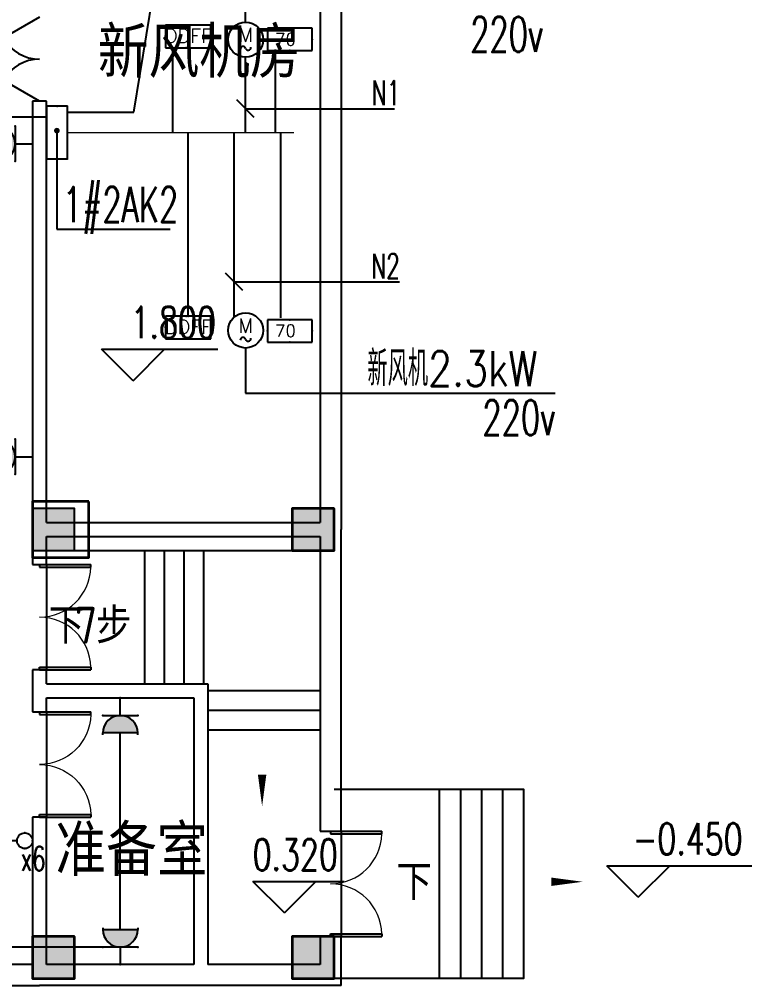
# Model space of a CAD drawing. Extents: x 0 to 302064749, y -59725395 to 1524223.
# Drawn here: x 2091040 to 2101485, y 1451574 to 1465342 of the extents above; entities that cross this region are included whole.
import ezdxf
from ezdxf.enums import TextEntityAlignment as Align

# ---------------------------------------------------------------- set-up
doc = ezdxf.new("R2010")
doc.units = 0
doc.header["$LTSCALE"] = 1000
for name, color, linetype in [('0-底图', 7, 'Continuous'), ('COLU', 7, 'Continuous'), ('COLU_HATCH', 251, 'Continuous'), ('DIM-动力', 3, 'Continuous'), ('DIM-照明', 3, 'Continuous'), ('DIM-箱柜', 7, 'Continuous'), ('DIM_ELEV', 3, 'Continuous'), ('DIM_SYMB', 3, 'Continuous'), ('DOOR_FIRE', 4, 'Continuous'), ('EQUIP-动力', 3, 'Continuous'), ('EQUIP-插座', 3, 'Continuous'), ('EQUIP-消防', 3, 'Continuous'), ('EQUIP-照明', 3, 'Continuous'), ('EQUIP-箱柜', 3, 'Continuous'), ('PUB_TEXT', 7, 'Continuous'), ('STAIR', 2, 'Continuous'), ('TEL_TEXT', 7, 'Continuous'), ('TEXT', 7, 'Continuous'), ('WALL', 2, 'Continuous'), ('WINDOW', 4, 'Continuous'), ('WIRE-照明', 6, 'Continuous'), ('公用-符号', 3, 'Continuous'), ('公用-说明', 7, 'Continuous')]:
    doc.layers.add(name, color=color, linetype=linetype)
doc.layers.add('砼柱', color=2, linetype='Continuous', lineweight=35)
doc.styles.add('_TCH_DIM', font='SIMPLEX', dxfattribs={"width": 0.8, "height": 5, "bigfont": 'HZTXT'})
doc.styles.add('_TEL_DIM', font='simplex.shx', dxfattribs={"width": 0.8, "height": 3.5, "bigfont": 'gbcbig.shx'})
doc.styles.get("Standard").update_dxf_attribs({"font": 'geniso.shx', "bigfont": 'hztxt.shx'})

# ---------------------------------------------------------------- blocks, each defined once
blk = doc.blocks.new('$equip$00002928')
for p, q in [((-0.75, 0.6), (-0.75, 0)), ((0.75, 0.6), (-0.75, 0.6)), ((0.75, 0), (0.75, 0.6)), ((-0.75, 0), (0.75, 0))]:
    blk.add_line(p, q)
at = {"const_width": 0.04}
blk.add_lwpolyline([(-0.75, 0.6), (-0.75, 0), (0.75, 0), (0.75, 0.6), (-0.75, 0.6), (-0.75, 0)], dxfattribs=at)
for p in [(0, 0.6), (-0.75, 0.3), (0.75, 0.3), (0, 0)]:
    blk.add_point(p)
at = {"color": 7, "style": '_TEL_DIM', "flags": 1}
for tag in ['A', 'REMARK']:
    blk.add_attdef(tag, text='', height=0.00002, dxfattribs=at).set_placement((0, 0), align=Align.MIDDLE_CENTER)
blk = doc.blocks.new('$equip$00002672')
for p, q in [((0.222, 0.889), (-0.222, 0.889)), ((0, 0.444), (0, 0.889))]:
    blk.add_line(p, q)
blk.add_circle((0, 0.222), 0.222)
for p in [(0, 0.889), (-0.222, 0.222), (0, 0), (0.222, 0.222)]:
    blk.add_point(p)
at = {"color": 7, "style": '_TEL_DIM', "flags": 1}
for tag in ['A', 'REMARK']:
    blk.add_attdef(tag, text='', height=0.00002, dxfattribs=at).set_placement((0, 0), align=Align.MIDDLE_CENTER)
blk = doc.blocks.new('$equip$00001237')
for p, q in [((-0.5, 1.05), (-0.5, 1)), ((-0.5, 1), (0.5, 1)), ((0.5, 1.05), (0.5, 1)), ((0.5, 0.5), (-0.5, 0.5)), ((0, 0.5), (0, 0))]:
    blk.add_line(p, q)
blk.add_arc((0, 1), 0.5, 180, 0)
for p in [(0, 1), (-0.5, 0.5), (0.5, 0.5), (0, 0)]:
    blk.add_point(p)
for points in [[(0.433, 0.75), (-0.433, 0.75), (0.5, 1), (-0.5, 1)], [(0.25, 0.567), (-0.25, 0.567), (0.433, 0.75), (-0.433, 0.75)], [(0, 0.5), (0, 0.5), (0.25, 0.567), (-0.25, 0.567)]]:
    blk.add_solid(points)
at = {"flags": 9}
blk.add_attdef('A', (0, 0), '', height=0.00002, dxfattribs=at)
blk = doc.blocks.new('$equip$00002875')
at = {"const_width": 0.02}
blk.add_lwpolyline([(0, 0.5, -1), (0, -0.5, -1), (0, 0.5, 0.021884)], format="xyb", dxfattribs=at)
blk.add_circle((0, 0), 0.5)
for centre, radius, start, end in [((-0.073, -0.273), 0.0768, 17.2272, 184.2164), ((0.073, -0.227), 0.0769, 197.2591, 5.1179)]:
    blk.add_arc(centre, radius, start, end)
at = {"color": 7, "style": '_TEL_DIM'}
blk.add_attdef('$TEXT$', text='', height=0.4, dxfattribs=at).set_placement((0.001, 0.137), align=Align.MIDDLE_CENTER)
at = {"color": 7, "style": '_TEL_DIM', "flags": 1}
for tag in ['A', 'REMARK']:
    blk.add_attdef(tag, text='', height=0.00002, dxfattribs=at).set_placement((0, 0), align=Align.MIDDLE_CENTER)
blk = doc.blocks.new('$equip$00001925')
for p, q in [((-0.65, 0.65), (-0.65, 0)), ((0.65, 0.65), (-0.65, 0.65)), ((0.65, 0), (0.65, 0.65)), ((-0.65, 0), (0.65, 0))]:
    blk.add_line(p, q)
for p in [(0, 0.65), (-0.65, 0.325), (0.65, 0.325), (0, 0)]:
    blk.add_point(p)
at = {"color": 7, "style": '_TEL_DIM'}
blk.add_attdef('$TEXT$', text='', height=0.4, dxfattribs=at).set_placement((0.006, 0.343), align=Align.MIDDLE_CENTER)
at = {"color": 7, "style": '_TEL_DIM', "flags": 1}
blk.add_attdef('A', text='', height=0.00002, dxfattribs=at).set_placement((0, 0), align=Align.MIDDLE_CENTER)
blk = doc.blocks.new('$equip_U$00000155(WIN7-PC-dian)')
for p in [(-0.061, 0.65), (-0.656, 0.343), (0.644, 0.325), (-0.061, 0)]:
    blk.add_point(p)
blk.add_blockref('$equip$00001925', (-0.006, 0)).add_auto_attribs({'$TEXT$': 'DDFF'})
at = {"color": 7, "style": '_TEL_DIM', "flags": 1}
for tag in ['A', 'REMARK']:
    blk.add_attdef(tag, text='', height=0.00002, dxfattribs=at).set_placement((0, 0), align=Align.MIDDLE_CENTER)
blk = doc.blocks.new('1111')
at = {"layer": 'COLU_HATCH'}
h = blk.add_hatch(color=256, dxfattribs=at)
h.dxf.hatch_style = 1
h.paths.add_polyline_path([(1129792, 1067191), (1129792, 1067791), (1129192, 1067791), (1129192, 1067191)])
h = blk.add_hatch(color=256, dxfattribs=at)
h.dxf.hatch_style = 1
h.paths.add_polyline_path([(1133492, 1067191), (1133492, 1067791), (1132892, 1067791), (1132892, 1067191)])
h = blk.add_hatch(color=256, dxfattribs=at)
h.dxf.hatch_style = 1
h.paths.add_polyline_path([(1129792, 1061091), (1129792, 1061691), (1129192, 1061691), (1129192, 1061091)])
h = blk.add_hatch(color=256, dxfattribs=at)
h.dxf.hatch_style = 1
h.paths.add_polyline_path([(1133492, 1061091), (1133492, 1061691), (1132892, 1061691), (1132892, 1061091)])
at = {"layer": 'COLU'}
for points in [[(1129792, 1067191), (1129792, 1067791), (1129192, 1067791), (1129192, 1067191)], [(1133492, 1067191), (1133492, 1067791), (1132892, 1067791), (1132892, 1067191)], [(1129792, 1061091), (1129792, 1061691), (1129192, 1061691), (1129192, 1061091)], [(1133492, 1061091), (1133492, 1061691), (1132892, 1061691), (1132892, 1061091)]]:
    blk.add_lwpolyline(points, close=True, dxfattribs=at)
blk = doc.blocks.new('rtyu')
at = {"layer": '砼柱', "lineweight": 35}
for points in [[(2852108, 683540), (2851308, 683540), (2851308, 682740), (2852108, 682740)], [(2852108, 683540), (2851308, 683540), (2851308, 682740), (2852108, 682740)], [(2855608, 683440), (2855008, 683440), (2855008, 682840), (2855608, 682840)], [(2855608, 683440), (2855008, 683440), (2855008, 682840), (2855608, 682840)], [(2851908, 677340), (2851308, 677340), (2851308, 676740), (2851908, 676740)], [(2851908, 677340), (2851308, 677340), (2851308, 676740), (2851908, 676740)], [(2855608, 677340), (2855008, 677340), (2855008, 676740), (2855608, 676740)], [(2855608, 677340), (2855008, 677340), (2855008, 676740), (2855608, 676740)]]:
    blk.add_lwpolyline(points, close=True, dxfattribs=at)
blk = doc.blocks.new('A$C6D717843')
at = {"layer": 'TEXT'}
blk.add_blockref('rtyu', (-2821208, -641940), dxfattribs=at)
blk = doc.blocks.new('$DorLib2D$00000002')
for p, q in [((-0.5, 0), (-0.5, 0.4875)), ((-0.475, 0.4875), (-0.5, 0.4875)), ((-0.475, 0), (-0.475, 0.4875)), ((0.475, 0), (0.475, 0.4875)), ((0.475, 0.4875), (0.5, 0.4875)), ((0.5, 0), (0.5, 0.4875)), ((-0.5, 0), (-0.475, 0)), ((0.5, 0), (0.475, 0))]:
    blk.add_line(p, q)
at = {"lineweight": 13}
for centre, start, end in [((-0.4875, 0), 0, 88.53072), ((0.4875, 0), 91.46928, 180)]:
    blk.add_arc(centre, 0.4875, start, end, dxfattribs=at)
blk = doc.blocks.new('$DorLib2D$00000231')
at = {"color": 0}
for p, q in [((-0.5, 0), (-0.25, 0.433)), ((0.5, 0), (0.25, 0.433))]:
    blk.add_line(p, q, dxfattribs=at)
for centre, start, end in [((-0.5, 0), 0, 60), ((0.5, 0), 120, 180)]:
    blk.add_arc(centre, 0.5, start, end, dxfattribs=at)
blk = doc.blocks.new('gfhjghj')
blk.add_line((1094432.7, -21149.9), (1097532.7, -21149.9))
at = {"layer": 'DIM_ELEV'}
for p, q in [((1095265.4, -18731.2), (1094815.4, -18281.2)), ((1094815.4, -18281.2), (1096476.4, -18281.2)), ((1095265.4, -18731.2), (1095715.4, -18281.2)), ((1102469.5, -26090.6), (1102019.5, -25640.6)), ((1102019.5, -25640.6), (1104087.8, -25640.6)), ((1102469.5, -26090.6), (1102919.5, -25640.6)), ((1097423.7, -26314.8), (1096973.7, -25864.8)), ((1096973.7, -25864.8), (1098275.6, -25864.8)), ((1097423.7, -26314.8), (1097873.7, -25864.8))]:
    blk.add_line(p, q, dxfattribs=at)
at = {"layer": 'DIM_SYMB'}
blk.add_lwpolyline([(1099465.1, -25869.9, 0, 0, 0), (1101678.1, -25869.9, 0, 120, 0), (1101228.1, -25869.9, 0, 0, 0)], format="xyseb", dxfattribs=at)
at = {"layer": 'STAIR'}
for p, q in [((1095432.7, -23049.9), (1095432.7, -21149.9)), ((1095712.7, -23049.9), (1095712.7, -21149.9)), ((1095992.7, -23049.9), (1095992.7, -21149.9)), ((1096272.7, -23049.9), (1096272.7, -21149.9)), ((1097932.7, -23149.9), (1096332.7, -23149.9)), ((1097932.7, -23429.9), (1096332.7, -23429.9)), ((1097932.7, -23709.9), (1096332.7, -23709.9))]:
    blk.add_line(p, q, dxfattribs=at)
for points in [[(1098132.7, -24549.9), (1099632.7, -24549.9), (1099632.7, -27249.9), (1098132.7, -27249.9)], [(1098132.7, -24549.9), (1099932.7, -24549.9), (1099932.7, -27249.9), (1098132.7, -27249.9)], [(1098132.7, -24549.9), (1100832.7, -24549.9), (1100832.7, -27249.9), (1098132.7, -27249.9)], [(1100232.7, -24549.9), (1100232.7, -27249.9)], [(1100532.7, -24549.9), (1100532.7, -27249.9)], [(1100832.7, -24549.9), (1100832.7, -27249.9)]]:
    blk.add_lwpolyline(points, dxfattribs=at)
at = {"layer": 'WALL'}
for p, q in [((1098232.7, -13049.9), (1098232.7, -20849.9)), ((1097932.7, -13149.9), (1097932.7, -20749.9)), ((1094032.7, -14749.9), (1093832.7, -14749.9)), ((1093832.7, -14749.9), (1093832.7, -20849.9)), ((1094032.7, -20749.9), (1094032.7, -14749.9)), ((1094032.7, -20749.9), (1097932.7, -20749.9)), ((1093832.7, -20849.9), (1093832.7, -21349.9)), ((1098232.7, -25149.9), (1098232.7, -20849.9)), ((1094032.7, -20949.9), (1097932.7, -20949.9)), ((1094032.7, -21349.9), (1094032.7, -20949.9)), ((1097932.7, -20949.9), (1097932.7, -25149.9)), ((1093832.7, -21349.9), (1094032.7, -21349.9)), ((1094032.7, -22849.9), (1093832.7, -22849.9)), ((1093832.7, -22849.9), (1093832.7, -23149.9)), ((1094032.7, -23049.9), (1094032.7, -22849.9)), ((1094032.7, -23049.9), (1096332.7, -23049.9)), ((1096332.7, -23049.9), (1096332.7, -27049.9)), ((1093832.7, -23149.9), (1093832.7, -23449.9)), ((1094032.7, -23449.9), (1094032.7, -23249.9)), ((1094032.7, -23249.9), (1096132.7, -23249.9)), ((1096132.7, -23249.9), (1096132.7, -27049.9)), ((1093832.7, -23449.9), (1094032.7, -23449.9)), ((1094032.7, -24949.9), (1093832.7, -24949.9)), ((1093832.7, -24949.9), (1093832.7, -27049.9)), ((1094032.7, -27049.9), (1094032.7, -24949.9)), ((1097932.7, -25149.9), (1098232.7, -25149.9)), ((1098232.7, -26649.9), (1097932.7, -26649.9)), ((1097932.7, -26649.9), (1097932.7, -27049.9)), ((1098232.7, -27349.9), (1098232.7, -26649.9)), ((1093832.7, -27049.9), (1093432.7, -27049.9)), ((1096132.7, -27049.9), (1094032.7, -27049.9)), ((1097932.7, -27049.9), (1096332.7, -27049.9)), ((1093432.7, -27349.9), (1093932.7, -27349.9)), ((1096232.7, -27349.9), (1093932.7, -27349.9)), ((1098232.7, -27349.9), (1096232.7, -27349.9))]:
    blk.add_line(p, q, dxfattribs=at)
at = {"layer": 'WINDOW'}
for p, q in [((1094032.7, -21349.9), (1094032.7, -22849.9)), ((1094032.7, -23449.9), (1094032.7, -24949.9)), ((1098232.7, -25149.9), (1098232.7, -26649.9))]:
    blk.add_line(p, q, dxfattribs=at)
at = {"layer": '公用-符号'}
blk.add_lwpolyline([(1095185, -22213.4, 0, 0, 0), (1097106.2, -22213.4, 0, 0, 0), (1097106.2, -24794.4, 0, 120, 0), (1097106.2, -24344.4, 0, 0, 0)], format="xyseb", dxfattribs=at)
for name, p in [('A$C6D717843', (1063732.7, -62049.9)), ('1111', (-35359.3, -1088341))]:
    blk.add_blockref(name, p)
at = {"layer": 'DOOR_FIRE', "xscale": 1200, "yscale": 1200, "zscale": 200, "rotation": 90}
blk.add_blockref('$DorLib2D$00000231', (1093932.7, -14149.9), dxfattribs=at)
at = {"layer": 'WINDOW', "yscale": 1500, "rotation": 270}
for p, xscale, zscale in [((1093932.7, -22099.9), 1500, 200), ((1093932.7, -24199.9), -1500, 200), ((1098082.7, -25899.9), 1500, 300)]:
    blk.add_blockref('$DorLib2D$00000002', p, dxfattribs=dict(at, xscale=xscale, zscale=zscale))
at = {"layer": 'PUB_TEXT'}
for s, p in [('新风机房', (1094762, -14415.7)), ('准备室', (1094158.1, -25785.9))]:
    blk.add_text(s, height=723.4, dxfattribs=at).set_placement(p)
at = {"layer": 'PUB_TEXT', "style": '_TCH_DIM', "width": 0.705882}
for s, p in [('1.800', (1095231.4, -18123.7)), ('-0.450', (1102392.8, -25483.1)), ('0.320', (1096970.6, -25707.3))]:
    blk.add_text(s, height=446.25, dxfattribs=at).set_placement(p)
at = {"layer": 'PUB_TEXT', "style": '_TCH_DIM'}
blk.add_text('下', height=506.4, dxfattribs=at).set_placement((1099022.8, -26132.4))
at = {"layer": '公用-说明'}
for s, height, p in [('下', 506.4, (1094062.2, -22475.9)), ('7', 525, (1094430.8, -22475.9)), ('步', 506.4, (1094737, -22475.9))]:
    blk.add_text(s, height=height, dxfattribs=at).set_placement(p)
blk = doc.blocks.new('$equip_U$00000169(WIN7-PC-dian)')
for p, q in [((-0.638, 0.637), (-0.638, 0)), ((0.637, 0.637), (-0.638, 0.637)), ((0.637, 0), (0.637, 0.637)), ((-0.638, 0), (0.637, 0))]:
    blk.add_line(p, q)
for p in [(0, 0.637), (-0.638, 0.319), (0.637, 0.319), (0, 0)]:
    blk.add_point(p)
at = {"style": '_TEL_DIM'}
blk.add_text('70', height=0.3468, dxfattribs=at).set_placement((-0.422, 0.15))
at = {"color": 7, "style": '_TEL_DIM', "flags": 1}
for tag in ['A', 'REMARK']:
    blk.add_attdef(tag, text='', height=0.00002, dxfattribs=at).set_placement((0, 0), align=Align.MIDDLE_CENTER)
at = {"color": 7, "style": '_TEL_DIM'}
blk.add_attdef('$TEXT$', text='', height=0.00002, dxfattribs=at).set_placement((0, 0), align=Align.MIDDLE_CENTER)
at = {"layer": 'EQUIP-消防', "color": 7, "style": '_TEL_DIM', "flags": 1}
blk.add_attdef('REMARK', text='', height=0.00002, dxfattribs=at).set_placement((0, 0), align=Align.MIDDLE_CENTER)
blk.add_attdef('REMARK', text='', height=0.00002, dxfattribs=at).set_placement((0, 0), align=Align.MIDDLE_CENTER)

msp = doc.modelspace()

# ---------------------------------------------------------------- linework, layer by layer
at = {"layer": 'DIM-动力'}
for p, q in [((2094267, 1465303), (2094267, 1465477)), ((2094267, 1460659), (2094267, 1460016)), ((2094267, 1460016), (2098681, 1460016))]:
    msp.add_line(p, q, dxfattribs=at)
at = {"layer": 'DIM-照明'}
for p, q in [((2094391, 1463945), (2094144, 1464193)), ((2094227, 1461477), (2093979, 1461725))]:
    msp.add_line(p, q, dxfattribs=at)
for points in [[(2094267, 1464069), (2095926, 1464069)], [(2095926, 1464069), (2096389, 1464069)], [(2094103, 1461601), (2095901, 1461601)], [(2095901, 1461601), (2096460, 1461601)]]:
    msp.add_lwpolyline(points, dxfattribs=at)
at = {"layer": 'DIM-箱柜'}
for p, q in [((2091576, 1463756), (2091576, 1462353)), ((2091576, 1462353), (2093191, 1462353))]:
    msp.add_line(p, q, dxfattribs=at)
at = {"layer": 'DIM-箱柜', "const_width": 40}
msp.add_lwpolyline([(2091576, 1463776, 1), (2091576, 1463736, 1)], format="xyb", close=True, dxfattribs=at)
at = {"layer": 'WIRE-照明'}
for p, q in [((2092673, 1464018), (2092968, 1465804)), ((2093232, 1463728), (2093232, 1464934)), ((2094267, 1463728), (2094267, 1464803)), ((2094692, 1463728), (2094692, 1464912)), ((2091730, 1464018), (2092673, 1464018)), ((2079545, 1463952), (2091430, 1463952)), ((2093448, 1461115), (2093448, 1463728)), ((2094103, 1461098), (2094103, 1463728)), ((2094768, 1461087), (2094768, 1463728)), ((2092480, 1452374), (2092480, 1455174)), ((2092230, 1452124), (2087880, 1452124))]:
    msp.add_line(p, q, dxfattribs=at)
at = {"layer": 'WIRE-照明', "const_width": 20}
msp.add_lwpolyline([(2091730, 1463728), (2094960, 1463728)], dxfattribs=at)

# ---------------------------------------------------------------- block references
at = {"layer": '0-底图'}
msp.add_blockref('gfhjghj', (997397, 1478924), dxfattribs=at)
at = {"layer": 'EQUIP-动力', "xscale": 500, "yscale": 500, "zscale": 500}
for p in [(2093451, 1464934), (2093451, 1460790)]:
    msp.add_blockref('$equip_U$00000155(WIN7-PC-dian)', p, dxfattribs=at)
for p in [(2094267, 1465053), (2094267, 1460909)]:
    msp.add_blockref('$equip$00002875', p, dxfattribs=at).add_auto_attribs({'$TEXT$': 'M'})
at = {"layer": 'EQUIP-插座', "xscale": 500, "yscale": 500, "zscale": 500}
for p, rotation in [((2091230, 1463570), 90), ((2091230, 1459110), 90), ((2092480, 1455674), 180)]:
    msp.add_blockref('$equip$00001237', p, dxfattribs=dict(at, rotation=rotation))
msp.add_blockref('$equip$00001237', (2092480, 1451874), dxfattribs=at)
at = {"layer": 'EQUIP-消防', "xscale": 500, "yscale": 500, "zscale": 500}
for p in [(2094898, 1464896), (2094898, 1460743)]:
    msp.add_blockref('$equip_U$00000169(WIN7-PC-dian)', p, dxfattribs=at).add_auto_attribs({'$TEXT$': 'REMARK'})
at = {"layer": 'EQUIP-照明', "xscale": 500, "yscale": 500, "zscale": 500, "rotation": 90}
msp.add_blockref('$equip$00002672', (2091230, 1453638), dxfattribs=at)
at = {"layer": 'EQUIP-箱柜', "xscale": 500, "yscale": 500, "zscale": 500, "rotation": 270}
msp.add_blockref('$equip$00002928', (2091430, 1463728), dxfattribs=at)

# ---------------------------------------------------------------- texts
at = {"layer": 'DIM-动力', "color": 7, "style": '_TEL_DIM'}
for s, width, p in [('220v', 0.64, (2097471, 1464877)), ('新风机2.3kW', 0.8, (2096005, 1460116)), ('220v', 0.64, (2097645, 1459416))]:
    msp.add_text(s, height=500, dxfattribs=dict(at, width=width)).set_placement(p)
at = {"layer": 'DIM-照明', "color": 7, "style": '_TEL_DIM', "width": 0.64}
for s, p in [('N1', (2096068, 1464119)), ('N2', (2096062, 1461651))]:
    msp.add_text(s, height=350, dxfattribs=at).set_placement(p)
at = {"layer": 'DIM-箱柜', "color": 7, "style": '_TEL_DIM', "width": 0.64}
msp.add_text('1#2AK2', height=500, dxfattribs=at).set_placement((2091662, 1462453))
at = {"layer": 'TEL_TEXT', "style": '_TEL_DIM', "width": 0.64}
msp.add_text('x6', height=350, dxfattribs=at).set_placement((2091060, 1453208))

doc.saveas('drawing.dxf')
